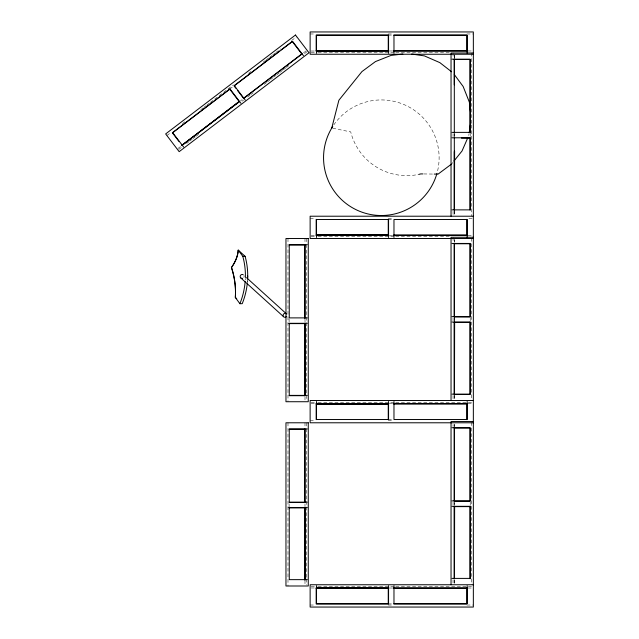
<?xml version="1.0" encoding="UTF-8"?>
<svg xmlns="http://www.w3.org/2000/svg" width="639" height="639" viewBox="0 0 639 639"><rect width="100%" height="100%" fill="white"/><g stroke="black" fill="none" stroke-linecap="round" stroke-linejoin="round"><path stroke-width="0.48" stroke-dasharray="3.19 2.4" d="M247.221 284.036L247.445 280.457M247.437 281.623L247.581 280.01M468.778 135.54L469.074 133.583M451.533 164.079L452.771 162.538M166.883 135.54L170.693 132.64M182.514 123.631L184.879 121.833M200.774 109.724L203.146 107.911M203.937 107.312L206.317 105.499M207.108 104.9L209.48 103.087M210.271 102.488L233.331 84.923M248.483 73.381L250.839 71.584M263.164 62.199L265.528 60.393M266.319 59.786L268.692 57.981M269.482 57.382L271.855 55.577M272.645 54.97L275.074 53.117M275.808 52.566L280.641 48.876M291.616 40.521L296.712 36.639M229.697 89.085L233.531 86.161M177.906 148.512L181.164 146.075M240.536 100.842L242.125 99.636M303.509 52.829L306.249 50.793M178.736 149.454L181.899 147.042M186.652 143.424L189.024 141.61M189.815 141.011L192.195 139.198M192.986 138.599L195.358 136.786M196.149 136.187L198.521 134.374M242.069 101.21L243.651 100.004M247.605 96.984L249.985 95.179M250.776 94.572L253.148 92.767M264.234 84.316L266.607 82.511M267.398 81.904L269.77 80.099M270.561 79.492L272.941 77.686M273.732 77.079L276.104 75.274M276.895 74.667L279.275 72.862M280.066 72.255L282.438 70.45M283.229 69.843L285.609 68.038M286.4 67.43L288.772 65.625M304.603 53.564L307.774 51.152M310.131 33.979L314.915 33.979M388.248 33.979L393.408 33.979M466.933 33.979L473.347 33.979M388.248 35.089L393.073 35.089M311.129 51.016L315.107 51.016M389.463 50.976L393.073 50.976M468.06 50.976L472.461 50.976M311.129 52.222L317.104 52.222M318.094 52.222L394.726 52.222M395.717 52.222L449.457 52.222M310.131 218.242L314.915 218.242M388.248 218.242L393.408 218.242M468.922 218.242L473.347 218.242M388.248 219.353L393.073 219.353M311.129 235.28L315.107 235.28M389.463 235.24L393.073 235.24M468.06 235.24L472.461 235.24M311.129 236.494L317.104 236.494M318.094 236.494L394.726 236.494M395.717 236.494L449.457 236.494M287.989 323.302L289.1 323.302M311.129 402.506L317.104 402.506M318.094 402.506L394.726 402.506M395.717 402.506L467.373 402.506M468.371 402.506L473.347 402.506M311.129 403.72L315.107 403.72M389.463 403.76L393.073 403.76M468.06 403.76L472.461 403.76M388.248 419.647L393.073 419.647M310.131 420.758L314.915 420.758M388.248 420.758L393.408 420.758M287.989 507.566L289.1 507.566M311.129 586.778L317.104 586.778M318.094 586.778L394.726 586.778M395.717 586.778L467.373 586.778M468.371 586.778L473.347 586.778M311.129 587.984L315.107 587.984M389.463 588.024L393.073 588.024M468.06 588.024L472.461 588.024M388.248 603.911L393.073 603.911M310.131 605.021L314.915 605.021M388.248 605.021L393.408 605.021M466.933 605.021L473.347 605.021M423.697 173.944L433.274 174.064M332.711 128.239L350.723 131.914A57.782 57.782 0 0 0 419 174.327M471.318 53.005L471.318 124.485M471.318 124.996L471.318 216.214M471.318 238.155L471.318 400.485M471.318 422.419L471.318 584.749M470.208 133.279L470.208 138.096M470.208 317.543L470.208 322.368M470.208 502.118L470.208 506.631M454.313 54.77L454.313 58.293M454.313 133.279L454.313 136.89M454.313 210.774L454.313 215.311L454.281 211.237M454.313 239.913L454.313 241.678M454.313 317.543L454.313 321.153M454.313 395.046L454.313 399.575M454.313 424.184L454.313 426.828M454.313 502.709L454.313 504.514M454.313 580.212L454.313 583.838M454.281 54.994L454.281 57.981M454.281 133.615L454.281 136.602M454.281 239.266L454.281 242.245M454.281 317.879L454.281 320.866M454.281 395.509L454.281 399.487M454.281 424.52L454.281 426.517M454.281 502.15L454.281 505.129M454.281 579.773L454.281 583.75M453.067 53.005L453.067 57.981M453.067 133.615L453.067 136.602M453.067 211.237L453.067 215.223M453.067 237.269L453.067 242.245M453.067 317.879L453.067 320.866M453.067 395.509L453.067 399.487M453.067 424.52L453.067 426.517M453.067 502.15L453.067 505.129M453.067 579.773L453.067 583.75M306.233 238.515L306.233 243.491M306.233 244.489L306.233 316.145M306.233 317.136L306.233 399.734M306.233 422.786L306.233 427.763M306.233 428.753L306.233 500.409M306.233 501.407L306.233 578.031M306.233 579.03L306.233 584.997M304.987 238.515L304.987 243.802M304.987 318.789L305.027 322.112M305.027 396.755L304.987 399.918M304.987 422.786L304.987 428.074M304.987 503.955L304.987 506.663M304.987 580.555L304.987 585.084M289.1 318.789L289.1 321.808M289.1 503.955L289.1 507.877M287.989 238.515L287.989 401.731M287.989 422.786L287.989 585.995M333.798 124.877A57.782 57.782 0 0 1 436.9 173.584M245.352 278.404A75.019 70.546 -47.8 0 1 245.272 280.01M243.89 275.433A2.029 1.909 -47.8 0 1 243.771 277.406"/><path stroke-width="0.96" d="M454.609 150.924L454.473 210.183L454.473 158.839M452.053 322.056L470.208 322.056L470.208 394.447L454.473 394.447L454.633 322.056M454.633 506.631L454.473 578.718L454.473 506.631L470.208 506.631M247.605 279.211L247.716 275.992A75.019 70.546 -47.8 0 0 245.096 256.327L238.203 250.073A111.49 49.962 -11.1 0 1 231.478 267.509A111.49 85.195 27.9 0 1 235.328 297.447L239.913 303.701L242.221 303.701A75.019 70.546 -47.8 0 0 247.221 284.036M247.549 278.676L247.716 275.992M469.226 132.608L470.695 122.808M331.761 128.048L338.886 100.235L361.946 71.576L375.46 61.576L391.1 55.393L402.882 54.043M467.988 137.361L462.045 150.964L454.009 160.996M239.13 101.473L181.891 145.277L239.226 101.601L229.697 89.085L172.354 132.768L178.912 141.371M279.642 51.04L234.002 85.802L235.791 88.15M281.216 49.842L292.231 41.447L301.76 53.964L243.531 98.318M230.04 89.021L172.698 132.704L183.601 147.018M181.955 145.468L239.745 101.449M302.287 53.804L243.635 98.446L237.58 90.498M451.533 164.079L438.058 174.127L434.232 174.08M388.56 53.237L388.56 35.089L316.169 35.089L316.169 50.816L388.248 50.657M316.169 219.353L316.169 235.088L388.248 234.928M393.664 35.089L466.861 35.089L466.861 50.816L393.664 50.816M388.56 35.249L316.481 35.249L316.481 53.237M316.169 50.816L388.248 50.816L388.248 35.089M316.105 51.016L388.752 51.016M393.728 51.016L467.373 51.016M473.347 53.005L451.038 53.005L451.038 216.214M473.347 54.251L310.131 54.251L310.131 31.95L473.347 31.95L473.347 607.05L310.131 607.05L310.131 584.749L473.347 584.749M452.053 59.171L470.048 59.171L470.048 132.377L452.053 132.377M452.053 137.792L470.208 137.792L470.208 210.183M461.446 138.104L470.208 138.104M452.053 209.872L470.048 209.872L470.048 137.792M473.347 216.214L310.131 216.214L310.131 238.515L473.347 238.515M388.56 219.512L316.481 219.512L316.481 237.5M316.169 235.088L388.248 235.088L388.248 219.353M393.664 235.088L466.861 235.088L466.861 219.353M316.105 235.28L388.752 235.28M393.728 235.28L467.373 235.28M473.347 237.269L451.038 237.269L451.038 400.485M452.053 243.443L470.048 243.443L470.048 316.64L452.053 316.64M307.247 244.689L289.259 244.689L289.259 317.887L307.247 317.887M289.1 245.001L304.827 245.001L304.827 318.198M236.71 298.701L235.328 297.447A111.49 91.257 3.6 0 0 231.478 267.509A111.49 47.789 -15.7 0 0 238.203 250.073L242.788 256.327L245.096 256.327M454.281 243.243L454.281 316.888L470.208 316.952L470.208 243.755L454.473 243.755L454.473 316.952M470.208 322.368L454.473 322.368L454.473 394.447M289.1 323.302L307.247 323.302M289.1 323.614L304.827 323.614L304.827 395.693L289.1 395.693M452.053 394.135L470.048 394.135L470.048 322.056M307.247 395.381L289.259 395.381L289.259 323.302M473.347 400.485L310.131 400.485L310.131 422.786L473.347 422.786M316.105 403.72L388.752 403.72M393.728 403.72L467.373 403.72M316.169 419.647L316.169 403.912L388.248 403.912L388.248 419.647M393.664 403.912L466.861 403.912L466.861 419.647M388.56 419.488L316.481 419.488L316.481 401.5M473.347 421.54L451.038 421.54L451.038 584.749M452.053 427.707L470.048 427.707L470.048 500.904L452.053 500.904M307.247 428.953L289.259 428.953L289.259 502.15L307.247 502.15M289.1 429.264L304.827 429.264L304.827 502.462M289.1 502.462L304.987 502.462L305.027 428.753M452.053 506.32L470.208 506.32L470.208 578.718M289.1 507.566L307.247 507.566M289.1 507.877L304.827 507.877L304.827 579.964L304.667 507.566M452.053 578.399L470.048 578.399L470.048 506.32M307.247 579.645L289.259 579.645L289.259 507.566M316.105 587.984L388.752 587.984M393.728 587.984L467.373 587.984M388.56 585.763L388.56 603.911L316.169 603.911L316.169 588.184L388.248 588.184L388.248 603.911M393.664 588.184L466.861 588.184L466.861 603.911L393.664 603.911M388.56 603.751L316.481 603.751L316.481 585.763M316.169 403.912L388.248 404.072M316.169 588.184L388.248 588.343M422.738 173.928L420.821 173.904A57.782 57.782 0 0 1 419 174.327M411.716 54.043L424.432 55.905L439.84 62.63L451.557 71.752M246.518 277.661L286.52 313.909A2.029 1.909 -47.8 0 0 283.628 314.037A2.029 1.909 -47.8 0 0 283.828 316.928A2.029 1.909 -47.8 0 0 286.687 316.297M240.671 277.813L283.58 316.704M303.477 55.697L292.574 41.383L234.345 85.738L245.248 100.051M229.944 88.893L240.943 103.334M454.305 74.555L463.155 86.497L469.353 102.16L470.6 112.983M304.667 323.614L304.827 395.693M470.208 132.688L470.208 59.491L454.473 59.491L454.473 84.22M467.173 53.237L467.173 35.249L393.975 35.249L393.975 53.237M467.173 237.5L467.173 219.512L393.975 219.512L393.975 237.5M467.173 401.5L467.173 419.488L393.975 419.488L393.975 401.5M467.173 585.763L467.173 603.751L393.975 603.751L393.975 585.763M454.473 501.216L454.473 428.018L470.208 428.018L470.208 501.216L454.313 501.216L454.313 427.707M454.313 59.171L454.313 132.688M454.313 137.792L454.313 209.872M454.313 243.443L454.313 316.952M454.313 322.056L454.313 394.135M454.313 506.32L454.313 578.399M454.281 58.98L454.281 84.851M454.281 151.531L454.281 210.247M454.281 321.864L454.281 394.511M454.281 427.507L454.281 501.152M454.281 506.128L454.281 578.774M388.56 219.353L388.56 237.5M388.56 401.5L388.56 419.647M305.027 244.489L305.027 318.134M305.027 323.11L305.027 395.757M305.027 507.374L305.027 580.02M436.9 173.584A57.782 57.782 0 0 1 357.513 210.375A57.782 57.782 0 0 1 332.751 126.45M242.788 256.327A75.019 70.546 -47.8 0 1 245.376 277.598M245.152 281.623A75.019 70.546 -47.8 0 1 239.913 303.701M242.532 278.324A2.029 1.909 -47.8 0 1 241.518 278.324M241.055 278.125A2.029 1.909 -47.8 0 1 240.504 275.433A2.029 1.909 -47.8 0 1 243.219 274.706M295.482 35.025L165.653 133.926L179.168 151.667L308.996 52.765L295.482 35.025M308.262 238.515L285.96 238.515L285.96 401.731L308.262 401.731L308.262 238.515M308.262 422.786L285.96 422.786L285.96 585.995L308.262 585.995L308.262 422.786"/></g></svg>
